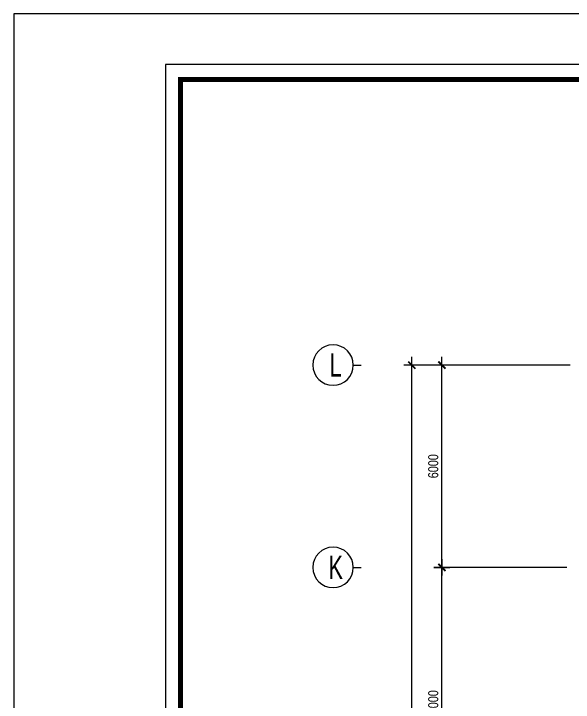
# Model space of a CAD drawing. Header units: metres. Extents: x 352651 to 1421851, y -87441 to -24441.
# Drawn here: x 441751 to 458352, y -44860 to -24441 of the extents above; entities that cross this region are included whole.
import ezdxf
from ezdxf.enums import TextEntityAlignment as Align

# ---------------------------------------------------------------- set-up
doc = ezdxf.new("R2010")
doc.units = ezdxf.units.M
doc.header["$LTSCALE"] = 300
doc.header["$MEASUREMENT"] = 0
doc.header["$PDMODE"] = 2
doc.linetypes.add('DASHED2', pattern=[0.375, 0.25, -0.125])
doc.layers.get('0').update_dxf_attribs({"linetype": 'CONTINUOUS'})
doc.layers.get('Defpoints').update_dxf_attribs({"linetype": 'CONTINUOUS'})
for name, color, linetype in [('0-TEXT', 7, 'CONTINUOUS'), ('0-THAY', 7, 'CONTINUOUS'), ('DIM', 1, 'CONTINUOUS'), ('HATCH', 145, 'CONTINUOUS'), ('TEXT', 4, 'CONTINUOUS'), ('THAY', 9, 'CONTINUOUS'), ('TUONG', 7, 'CONTINUOUS')]:
    doc.layers.add(name, color=color, linetype=linetype)
doc.styles.add('CHUKICHTHUOC', font='vnshx.shx', dxfattribs={"width": 0.8, "height": 300, "bigfont": '@extfont2.shx'})
doc.styles.add('CHUTENTRUC', font='VnAvantH.TTF', dxfattribs={"width": 0.8})
doc.dimstyles.new('150', dxfattribs={"dimscale": 150, "dimtxt": 2, "dimasz": 0.1, "dimexe": 1, "dimexo": 0, "dimgap": 0.7, "dimtad": 1, "dimdec": 0, "dimzin": 0, "dimdsep": 46, "dimtxsty": 'CHUKICHTHUOC', "dimblk": 'ARR', "dimcen": 0, "dimdle": 1, "dimclrd": 3, "dimclre": 3, "dimclrt": 3, "dimadec": 0, "dimazin": 0, "dimtfac": 1, "dimtdec": 0, "dimtix": 1, "dimtmove": 2, "dimatfit": 3, "dimldrblk": 'ARR', "dimfxl": 1, "dimtolj": 1, "dimtzin": 0, "dimarcsym": 0})

# ---------------------------------------------------------------- blocks, each defined once
blk = doc.blocks.new('ARR')
at = {"color": 1}
for p, q in [((0, -16), (0, 16)), ((-16, 0), (16, 0))]:
    blk.add_line(p, q, dxfattribs=at)
at = {"color": 3, "const_width": 3.6}
blk.add_lwpolyline([(-7.1, -7.1), (7.1, 7.1)], dxfattribs=at)
blk = doc.blocks.new('*D17')
at = {"layer": 'Defpoints', "color": 0, "ltscale": 1.5, "transparency": 16777216}
for p in [(454454, -34860), (458265, -34860), (458165, -40860)]:
    blk.add_point(p, dxfattribs=at)
at = {"layer": 'DIM', "color": 3, "lineweight": -2, "ltscale": 1.5, "transparency": 16777216}
for p, q in [((458265, -34860), (454304, -34860)), ((454454, -40845), (454454, -34875)), ((458165, -40860), (454304, -40860))]:
    blk.add_line(p, q, dxfattribs=at)
at = {"layer": 'DIM', "color": 3, "lineweight": -2, "ltscale": 1.5, "transparency": 16777216, "xscale": 15, "yscale": 15, "zscale": 15}
for p, rotation in [((454454, -34860), 90), ((454454, -40860), 270)]:
    blk.add_blockref('ARR', p, dxfattribs=dict(at, rotation=rotation))
at = {"layer": 'DIM', "color": 3, "ltscale": 1.5, "transparency": 16777216, "insert": (454199, -37860), "char_height": 300, "attachment_point": 5, "rotation": 90, "style": 'CHUKICHTHUOC'}
blk.add_mtext('\\A1;6000', dxfattribs=at)
blk = doc.blocks.new('*D18')
at = {"layer": 'Defpoints', "color": 0, "ltscale": 1.5, "transparency": 16777216}
for p in [(453561, -34860), (458265, -34860), (458265, -75860)]:
    blk.add_point(p, dxfattribs=at)
at = {"layer": 'DIM', "color": 3, "lineweight": -2, "ltscale": 1.5, "transparency": 16777216}
for p, q in [((458265, -34860), (453411, -34860)), ((453561, -75845), (453561, -34875)), ((458265, -75860), (453411, -75860))]:
    blk.add_line(p, q, dxfattribs=at)
at = {"layer": 'DIM', "color": 3, "lineweight": -2, "ltscale": 1.5, "transparency": 16777216, "xscale": 15, "yscale": 15, "zscale": 15}
for p, rotation in [((453561, -34860), 90), ((453561, -75860), 270)]:
    blk.add_blockref('ARR', p, dxfattribs=dict(at, rotation=rotation))
at = {"layer": 'DIM', "color": 3, "ltscale": 1.5, "transparency": 16777216, "insert": (453124, -55666), "char_height": 300, "attachment_point": 5, "rotation": 90, "style": 'CHUKICHTHUOC'}
blk.add_mtext('\\A1;41000', dxfattribs=at)
blk = doc.blocks.new('*D33')
at = {"layer": 'Defpoints', "color": 0, "ltscale": 1.5, "transparency": 16777216}
for p in [(454454, -40860), (458165, -40860), (458015, -48860)]:
    blk.add_point(p, dxfattribs=at)
at = {"layer": 'DIM', "color": 3, "lineweight": -2, "ltscale": 1.5, "transparency": 16777216}
for p, q in [((458165, -40860), (454304, -40860)), ((454454, -48845), (454454, -40875)), ((458015, -48860), (454304, -48860))]:
    blk.add_line(p, q, dxfattribs=at)
at = {"layer": 'DIM', "color": 3, "lineweight": -2, "ltscale": 1.5, "transparency": 16777216, "xscale": 15, "yscale": 15, "zscale": 15}
for p, rotation in [((454454, -40860), 90), ((454454, -48860), 270)]:
    blk.add_blockref('ARR', p, dxfattribs=dict(at, rotation=rotation))
at = {"layer": 'DIM', "color": 3, "ltscale": 1.5, "transparency": 16777216, "insert": (454199, -44860), "char_height": 300, "attachment_point": 5, "rotation": 90, "style": 'CHUKICHTHUOC'}
blk.add_mtext('\\A1;8000', dxfattribs=at)
blk = doc.blocks.new('TENTRUC')
at = {"layer": '0-THAY'}
blk.add_line((0, -1.4), (0, -0.4), dxfattribs=at)
blk.add_circle((0, -4), 2.6, dxfattribs=at)
at = {"layer": '0-TEXT', "style": 'CHUTENTRUC', "width": 0.7}
blk.add_attdef('E5', text='', height=3, dxfattribs=at).set_placement((0, -4), align=Align.MIDDLE_CENTER)

msp = doc.modelspace()

# ---------------------------------------------------------------- linework, layer by layer
for const_width in [150, 51.9]:
    msp.add_lwpolyline([(446700.9, -85490.5), (528900.9, -85490.5), (528900.9, -26390.5), (446700.9, -26390.5)], close=True, dxfattribs=dict(const_width=const_width))
at = {"layer": 'Defpoints', "linetype": 'DASHED2'}
msp.add_lwpolyline([(441750.9, -87440.5), (530850.9, -87440.5), (530850.9, -24440.5), (441750.9, -24440.5)], close=True, dxfattribs=at)
msp.add_lwpolyline([(441750.9, -87440.5), (530850.9, -87440.5), (530850.9, -24440.5), (441750.9, -24440.5)], close=True, dxfattribs=at)
at = {"layer": 'HATCH', "linetype": 'ByBlock'}
msp.add_lwpolyline([(446250.9, -85940.5), (529350.9, -85940.5), (529350.9, -25940.5), (446250.9, -25940.5)], close=True, dxfattribs=at)
at = {"layer": 'THAY', "linetype": 'ByBlock'}
msp.add_lwpolyline([(446250.9, -85940.5), (529350.9, -85940.5), (529350.9, -25940.5), (446250.9, -25940.5)], close=True, dxfattribs=at)
at = {"layer": 'TUONG'}
msp.add_lwpolyline([(441750.9, -87440.5), (530850.9, -87440.5), (530850.9, -24440.5), (441750.9, -24440.5)], close=True, dxfattribs=at)

# ---------------------------------------------------------------- block references
at = {"layer": 'TEXT'}
ref = msp.add_blockref('TENTRUC', (452148.6, -34859.6), dxfattribs=dict(at, xscale=-230.7692307692487, yscale=230.7692307692487, zscale=230.7692307692917, rotation=270))
ref.add_attrib('E5', 'l', dxfattribs={"layer": '0-TEXT', "height": 692.3, "style": 'CHUTENTRUC', "width": 0.7}).set_placement((451304.3, -34859.6), align=Align.MIDDLE_CENTER)
ref = msp.add_blockref('TENTRUC', (452148.6, -40859.6), dxfattribs=dict(at, xscale=-230.7692307692487, yscale=230.7692307692487, zscale=230.7692307692917, rotation=270))
ref.add_attrib('E5', 'k', dxfattribs={"layer": '0-TEXT', "height": 692.3, "style": 'CHUTENTRUC', "width": 0.7}).set_placement((451304.3, -40859.6), align=Align.MIDDLE_CENTER)

# ---------------------------------------------------------------- dimensions: what is measured, and where the dimension line sits
at = {"layer": 'DIM'}
dim = msp.add_linear_dim(base=(453561.2, -34859.6), p1=(458265.3, -75859.6), p2=(458265.3, -34859.6), angle=90, dimstyle='150', dxfattribs=at)
dim.commit()
dim.dimension.update_dxf_attribs({"geometry": '*D18', "text_midpoint": (453123.7, -55665.7), "dimtype": 160})
for base, p1, p2, picture, middle in [((454454.1, -34859.6), (458165.3, -40859.6), (458265.3, -34859.6), '*D17', (454199.1, -37859.6)), ((454454.1, -40859.6), (458015.3, -48859.6), (458165.3, -40859.6), '*D33', (454199.1, -44859.6))]:
    dim = msp.add_linear_dim(base=base, p1=p1, p2=p2, angle=90, dimstyle='150', dxfattribs=at)
    dim.commit()
    dim.dimension.update_dxf_attribs({"geometry": picture, "text_midpoint": middle})

doc.saveas('drawing.dxf')
